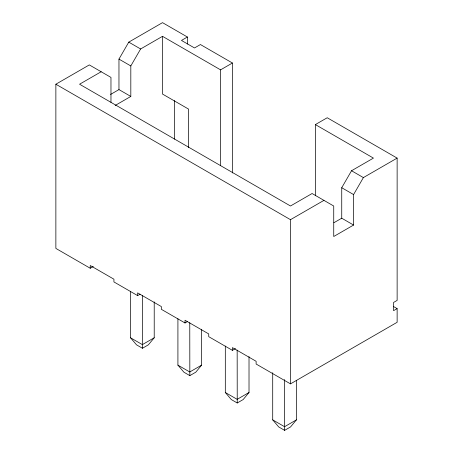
<?xml version="1.0" encoding="UTF-8"?>
<svg xmlns="http://www.w3.org/2000/svg" width="453" height="453" viewBox="0 0 453 453"><rect width="100%" height="100%" fill="white"/><g stroke="black" fill="none" stroke-linecap="round" stroke-linejoin="round"><path stroke-width="0.68" d="M232.423 172.972L232.423 63.012L220.577 69.853L162.514 36.331L140.617 48.975L130.815 65.951L130.815 96.438L118.963 89.598L118.963 59.105L128.765 42.135L162.514 22.65L187.395 37.016L187.395 44.054M235.492 348.578L232.423 350.35L232.423 347.61L256.126 361.296L256.126 364.031L290.486 383.872L397.134 322.298L397.134 308.618L393.578 310.667L393.578 302.457L397.134 300.407L397.134 158.108L363.385 177.593L353.583 194.564L353.583 225.05L341.738 218.21L341.738 187.723L351.534 170.747L373.436 158.108L315.373 124.586L315.373 195.775M154.218 301.879L154.218 337.774L148.363 344.835L142.44 348.255L136.517 344.835L130.521 337.774L130.521 291.324M201.613 329.246L201.613 365.135L195.764 372.202L189.841 375.622L183.912 372.202L177.916 365.135L177.916 318.691M249.014 356.607L249.014 392.502L243.159 399.563L237.236 402.983L231.313 399.563L225.317 392.502L225.317 346.052M296.409 380.458L296.409 419.869L290.56 426.93L284.637 430.35L278.708 426.93L272.712 419.869L272.712 372.717M93.295 266.483L90.232 268.255L55.866 248.414L55.866 84.218L89.32 64.909L110.968 77.406L110.968 102.35M101.166 71.75L79.564 84.218L290.486 205.996L312.089 193.522L333.736 206.024L333.736 236.511L353.583 225.05M187.395 37.016L181.472 40.436L194.507 47.961L200.43 44.541L232.423 63.012M110.543 94.456L118.963 89.598M115.175 105.464L130.815 96.438M315.373 124.586L327.219 117.746L397.134 158.108M90.232 268.255L90.232 265.515L113.93 279.201L113.93 281.936L137.627 295.616L140.079 294.201M55.866 84.218L290.486 219.677L323.94 200.368M333.918 222.723L341.738 218.21M154.218 337.774L142.367 344.614L130.521 337.774M137.627 295.616L137.627 292.881L161.33 306.562L161.33 309.303L185.028 322.983L187.48 321.568M201.613 365.135L189.767 371.981L177.916 365.135M249.014 392.502L237.162 399.342L225.317 392.502M296.409 419.869L284.563 426.709L272.712 419.869M128.765 42.135L140.617 48.975M351.534 170.747L363.385 177.593M118.963 59.105L130.815 65.951M341.738 187.723L353.583 194.564M393.459 306.494L397.134 308.618M232.423 350.35L208.725 336.664L208.725 333.929L185.028 320.248L185.028 322.983M284.637 430.35L284.563 379.557M237.236 402.983L237.162 350.078M189.841 375.622L189.767 322.717M142.44 348.255L142.367 295.35M290.486 219.677L290.486 383.872M220.577 69.853L220.577 165.719M188.584 147.706L188.584 109.111L162.514 94.06L162.514 36.331M174.36 100.555L174.36 139.145"/></g></svg>
